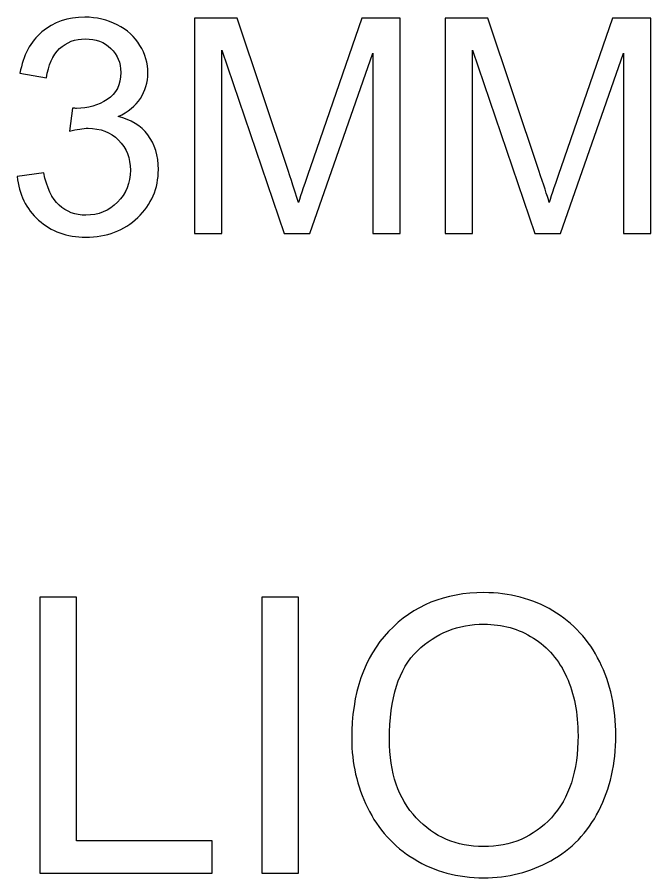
# Model space of a CAD drawing. Header units: millimetres. Extents: x -1282 to 711, y -1253 to 1504.
# Drawn here: x -788.4 to -650.3, y 980.6 to 1168.3 of the extents above; entities that cross this region are included whole.
import ezdxf

# ---------------------------------------------------------------- set-up
doc = ezdxf.new("R2010")
doc.units = ezdxf.units.MM
doc.header["$MEASUREMENT"] = 0
doc.layers.add('Livello 1', color=7, linetype='Continuous')

msp = doc.modelspace()

# ---------------------------------------------------------------- linework, layer by layer
at = {"layer": 'Livello 1', "color": 177}
for points, knots in [([(-788.4145, 1133.6193), (-788.4145, 1133.6193), (-782.6403, 1134.4067), (-782.6403, 1134.4067), (-782.6403, 1134.4067), (-781.9732, 1131.1259), (-780.8578, 1128.7638), (-779.2721, 1127.3202), (-779.2721, 1127.3202), (-777.6864, 1125.8767), (-775.7398, 1125.1549), (-773.4323, 1125.1549), (-773.4323, 1125.1549), (-770.6983, 1125.1549), (-768.3909, 1126.0954), (-766.5318, 1127.9764), (-766.5318, 1127.9764), (-764.6727, 1129.8574), (-763.7431, 1132.1867), (-763.7431, 1134.9644), (-763.7431, 1134.9644), (-763.7431, 1137.6109), (-764.607, 1139.7981), (-766.3458, 1141.526), (-766.3458, 1141.526), (-768.0737, 1143.2429), (-770.2718, 1144.1068), (-772.9511, 1144.1068), (-772.9511, 1144.1068), (-774.0447, 1144.1068), (-775.4008, 1143.8881), (-777.0302, 1143.4616), (-777.0302, 1143.4616), (-777.0302, 1143.4616), (-776.385, 1148.514), (-776.385, 1148.514), (-776.385, 1148.514), (-776.0022, 1148.4702), (-775.6851, 1148.4484), (-775.4554, 1148.4484), (-775.4554, 1148.4484), (-772.9839, 1148.4484), (-770.7749, 1149.0936), (-768.7955, 1150.3731), (-768.7955, 1150.3731), (-766.827, 1151.6526), (-765.8428, 1153.621), (-765.8428, 1156.2785), (-765.8428, 1156.2785), (-765.8428, 1158.3891), (-766.5646, 1160.1388), (-767.9972, 1161.5277), (-767.9972, 1161.5277), (-769.4298, 1162.9165), (-771.2779, 1163.6055), (-773.5417, 1163.6055), (-773.5417, 1163.6055), (-775.7944, 1163.6055), (-777.6645, 1162.8947), (-779.1627, 1161.473), (-779.1627, 1161.473), (-780.6609, 1160.0513), (-781.6233, 1157.9188), (-782.0498, 1155.0755), (-782.0498, 1155.0755), (-782.0498, 1155.0755), (-787.8239, 1156.1254), (-787.8239, 1156.1254), (-787.8239, 1156.1254), (-787.1131, 1159.9967), (-785.5164, 1163.004), (-783.0121, 1165.1365), (-783.0121, 1165.1365), (-780.5187, 1167.269), (-777.402, 1168.3298), (-773.6838, 1168.3298), (-773.6838, 1168.3298), (-771.1248, 1168.3298), (-768.7627, 1167.783), (-766.6083, 1166.6785), (-766.6083, 1166.6785), (-764.443, 1165.5849), (-762.7917, 1164.0867), (-761.6543, 1162.1948), (-761.6543, 1162.1948), (-760.5061, 1160.2919), (-759.9374, 1158.2797), (-759.9374, 1156.1472), (-759.9374, 1156.1472), (-759.9374, 1154.1241), (-760.4842, 1152.2869), (-761.5669, 1150.6246), (-761.5669, 1150.6246), (-762.6605, 1148.9624), (-764.279, 1147.6391), (-766.4115, 1146.6549), (-766.4115, 1146.6549), (-763.6337, 1146.0206), (-761.4794, 1144.6864), (-759.9374, 1142.6633), (-759.9374, 1142.6633), (-758.4064, 1140.6511), (-757.6409, 1138.114), (-757.6409, 1135.0847), (-757.6409, 1135.0847), (-757.6409, 1130.9838), (-759.1391, 1127.4952), (-762.1246, 1124.6409), (-762.1246, 1124.6409), (-765.121, 1121.7867), (-768.9048, 1120.365), (-773.476, 1120.365), (-773.476, 1120.365), (-777.5989, 1120.365), (-781.0218, 1121.6008), (-783.7448, 1124.0613), (-783.7448, 1124.0613), (-786.4788, 1126.5219), (-788.0317, 1129.7043), (-788.4145, 1133.6193)], [0, 0, 0, 0, 0.032258065, 0.032258065, 0.032258065, 0.032258065, 0.064516129, 0.064516129, 0.064516129, 0.064516129, 0.096774194, 0.096774194, 0.096774194, 0.096774194, 0.129032258, 0.129032258, 0.129032258, 0.129032258, 0.161290323, 0.161290323, 0.161290323, 0.161290323, 0.193548387, 0.193548387, 0.193548387, 0.193548387, 0.225806452, 0.225806452, 0.225806452, 0.225806452, 0.258064516, 0.258064516, 0.258064516, 0.258064516, 0.290322581, 0.290322581, 0.290322581, 0.290322581, 0.322580645, 0.322580645, 0.322580645, 0.322580645, 0.35483871, 0.35483871, 0.35483871, 0.35483871, 0.387096774, 0.387096774, 0.387096774, 0.387096774, 0.419354839, 0.419354839, 0.419354839, 0.419354839, 0.451612903, 0.451612903, 0.451612903, 0.451612903, 0.483870968, 0.483870968, 0.483870968, 0.483870968, 0.516129032, 0.516129032, 0.516129032, 0.516129032, 0.548387097, 0.548387097, 0.548387097, 0.548387097, 0.580645161, 0.580645161, 0.580645161, 0.580645161, 0.612903226, 0.612903226, 0.612903226, 0.612903226, 0.64516129, 0.64516129, 0.64516129, 0.64516129, 0.677419355, 0.677419355, 0.677419355, 0.677419355, 0.709677419, 0.709677419, 0.709677419, 0.709677419, 0.741935484, 0.741935484, 0.741935484, 0.741935484, 0.774193548, 0.774193548, 0.774193548, 0.774193548, 0.806451613, 0.806451613, 0.806451613, 0.806451613, 0.838709677, 0.838709677, 0.838709677, 0.838709677, 0.870967742, 0.870967742, 0.870967742, 0.870967742, 0.903225806, 0.903225806, 0.903225806, 0.903225806, 0.935483871, 0.935483871, 0.935483871, 0.935483871, 1, 1, 1, 1]), ([(-749.7562, 1121.1524), (-749.7562, 1121.1524), (-749.7562, 1168.133), (-749.7562, 1168.133), (-749.7562, 1168.133), (-749.7562, 1168.133), (-740.4388, 1168.133), (-740.4388, 1168.133), (-740.4388, 1168.133), (-740.4388, 1168.133), (-729.3279, 1134.8769), (-729.3279, 1134.8769), (-729.3279, 1134.8769), (-728.2999, 1131.7821), (-727.5563, 1129.4637), (-727.0861, 1127.9217), (-727.0861, 1127.9217), (-726.5502, 1129.6277), (-725.7081, 1132.143), (-724.5708, 1135.4565), (-724.5708, 1135.4565), (-724.5708, 1135.4565), (-713.2631, 1168.133), (-713.2631, 1168.133), (-713.2631, 1168.133), (-713.2631, 1168.133), (-704.9409, 1168.133), (-704.9409, 1168.133), (-704.9409, 1168.133), (-704.9409, 1168.133), (-704.9409, 1121.1524), (-704.9409, 1121.1524), (-704.9409, 1121.1524), (-704.9409, 1121.1524), (-710.9119, 1121.1524), (-710.9119, 1121.1524), (-710.9119, 1121.1524), (-710.9119, 1121.1524), (-710.9119, 1160.456), (-710.9119, 1160.456), (-710.9119, 1160.456), (-710.9119, 1160.456), (-724.6255, 1121.1524), (-724.6255, 1121.1524), (-724.6255, 1121.1524), (-724.6255, 1121.1524), (-730.2247, 1121.1524), (-730.2247, 1121.1524), (-730.2247, 1121.1524), (-730.2247, 1121.1524), (-743.7852, 1161.1777), (-743.7852, 1161.1777), (-743.7852, 1161.1777), (-743.7852, 1161.1777), (-743.7852, 1121.1524), (-743.7852, 1121.1524), (-743.7852, 1121.1524), (-743.7852, 1121.1524), (-749.7562, 1121.1524), (-749.7562, 1121.1524)], [0, 0, 0, 0, 0.0625, 0.0625, 0.0625, 0.0625, 0.125, 0.125, 0.125, 0.125, 0.1875, 0.1875, 0.1875, 0.1875, 0.25, 0.25, 0.25, 0.25, 0.3125, 0.3125, 0.3125, 0.3125, 0.375, 0.375, 0.375, 0.375, 0.4375, 0.4375, 0.4375, 0.4375, 0.5, 0.5, 0.5, 0.5, 0.5625, 0.5625, 0.5625, 0.5625, 0.625, 0.625, 0.625, 0.625, 0.6875, 0.6875, 0.6875, 0.6875, 0.75, 0.75, 0.75, 0.75, 0.8125, 0.8125, 0.8125, 0.8125, 0.875, 0.875, 0.875, 0.875, 1, 1, 1, 1]), ([(-695.0987, 1121.1524), (-695.0987, 1121.1524), (-695.0987, 1168.133), (-695.0987, 1168.133), (-695.0987, 1168.133), (-695.0987, 1168.133), (-685.7813, 1168.133), (-685.7813, 1168.133), (-685.7813, 1168.133), (-685.7813, 1168.133), (-674.6704, 1134.8769), (-674.6704, 1134.8769), (-674.6704, 1134.8769), (-673.6424, 1131.7821), (-672.8988, 1129.4637), (-672.4286, 1127.9217), (-672.4286, 1127.9217), (-671.8927, 1129.6277), (-671.0506, 1132.143), (-669.9133, 1135.4565), (-669.9133, 1135.4565), (-669.9133, 1135.4565), (-658.6056, 1168.133), (-658.6056, 1168.133), (-658.6056, 1168.133), (-658.6056, 1168.133), (-650.2834, 1168.133), (-650.2834, 1168.133), (-650.2834, 1168.133), (-650.2834, 1168.133), (-650.2834, 1121.1524), (-650.2834, 1121.1524), (-650.2834, 1121.1524), (-650.2834, 1121.1524), (-656.2544, 1121.1524), (-656.2544, 1121.1524), (-656.2544, 1121.1524), (-656.2544, 1121.1524), (-656.2544, 1160.456), (-656.2544, 1160.456), (-656.2544, 1160.456), (-656.2544, 1160.456), (-669.968, 1121.1524), (-669.968, 1121.1524), (-669.968, 1121.1524), (-669.968, 1121.1524), (-675.5672, 1121.1524), (-675.5672, 1121.1524), (-675.5672, 1121.1524), (-675.5672, 1121.1524), (-689.1277, 1161.1777), (-689.1277, 1161.1777), (-689.1277, 1161.1777), (-689.1277, 1161.1777), (-689.1277, 1121.1524), (-689.1277, 1121.1524), (-689.1277, 1121.1524), (-689.1277, 1121.1524), (-695.0987, 1121.1524), (-695.0987, 1121.1524)], [0, 0, 0, 0, 0.0625, 0.0625, 0.0625, 0.0625, 0.125, 0.125, 0.125, 0.125, 0.1875, 0.1875, 0.1875, 0.1875, 0.25, 0.25, 0.25, 0.25, 0.3125, 0.3125, 0.3125, 0.3125, 0.375, 0.375, 0.375, 0.375, 0.4375, 0.4375, 0.4375, 0.4375, 0.5, 0.5, 0.5, 0.5, 0.5625, 0.5625, 0.5625, 0.5625, 0.625, 0.625, 0.625, 0.625, 0.6875, 0.6875, 0.6875, 0.6875, 0.75, 0.75, 0.75, 0.75, 0.8125, 0.8125, 0.8125, 0.8125, 0.875, 0.875, 0.875, 0.875, 1, 1, 1, 1])]:
    msp.add_open_spline(points, degree=3, knots=knots, dxfattribs=at)
at = {"layer": 'Livello 1', "color": 177, "lineweight": 9}
for points, knots in [([(-788.4145, 1133.6193), (-788.4145, 1133.6193), (-782.6403, 1134.4067), (-782.6403, 1134.4067), (-782.6403, 1134.4067), (-781.9732, 1131.1259), (-780.8578, 1128.7638), (-779.2721, 1127.3202), (-779.2721, 1127.3202), (-777.6864, 1125.8767), (-775.7398, 1125.1549), (-773.4323, 1125.1549), (-773.4323, 1125.1549), (-770.6983, 1125.1549), (-768.3909, 1126.0954), (-766.5318, 1127.9764), (-766.5318, 1127.9764), (-764.6727, 1129.8574), (-763.7431, 1132.1867), (-763.7431, 1134.9644), (-763.7431, 1134.9644), (-763.7431, 1137.6109), (-764.607, 1139.7981), (-766.3458, 1141.526), (-766.3458, 1141.526), (-768.0737, 1143.2429), (-770.2718, 1144.1068), (-772.9511, 1144.1068), (-772.9511, 1144.1068), (-774.0447, 1144.1068), (-775.4008, 1143.8881), (-777.0302, 1143.4616), (-777.0302, 1143.4616), (-777.0302, 1143.4616), (-776.385, 1148.514), (-776.385, 1148.514), (-776.385, 1148.514), (-776.0022, 1148.4702), (-775.6851, 1148.4484), (-775.4554, 1148.4484), (-775.4554, 1148.4484), (-772.9839, 1148.4484), (-770.7749, 1149.0936), (-768.7955, 1150.3731), (-768.7955, 1150.3731), (-766.827, 1151.6526), (-765.8428, 1153.621), (-765.8428, 1156.2785), (-765.8428, 1156.2785), (-765.8428, 1158.3891), (-766.5646, 1160.1388), (-767.9972, 1161.5277), (-767.9972, 1161.5277), (-769.4298, 1162.9165), (-771.2779, 1163.6055), (-773.5417, 1163.6055), (-773.5417, 1163.6055), (-775.7944, 1163.6055), (-777.6645, 1162.8947), (-779.1627, 1161.473), (-779.1627, 1161.473), (-780.6609, 1160.0513), (-781.6233, 1157.9188), (-782.0498, 1155.0755), (-782.0498, 1155.0755), (-782.0498, 1155.0755), (-787.8239, 1156.1254), (-787.8239, 1156.1254), (-787.8239, 1156.1254), (-787.1131, 1159.9967), (-785.5164, 1163.004), (-783.0121, 1165.1365), (-783.0121, 1165.1365), (-780.5187, 1167.269), (-777.402, 1168.3298), (-773.6838, 1168.3298), (-773.6838, 1168.3298), (-771.1248, 1168.3298), (-768.7627, 1167.783), (-766.6083, 1166.6785), (-766.6083, 1166.6785), (-764.443, 1165.5849), (-762.7917, 1164.0867), (-761.6543, 1162.1948), (-761.6543, 1162.1948), (-760.5061, 1160.2919), (-759.9374, 1158.2797), (-759.9374, 1156.1472), (-759.9374, 1156.1472), (-759.9374, 1154.1241), (-760.4842, 1152.2869), (-761.5669, 1150.6246), (-761.5669, 1150.6246), (-762.6605, 1148.9624), (-764.279, 1147.6391), (-766.4115, 1146.6549), (-766.4115, 1146.6549), (-763.6337, 1146.0206), (-761.4794, 1144.6864), (-759.9374, 1142.6633), (-759.9374, 1142.6633), (-758.4064, 1140.6511), (-757.6409, 1138.114), (-757.6409, 1135.0847), (-757.6409, 1135.0847), (-757.6409, 1130.9838), (-759.1391, 1127.4952), (-762.1246, 1124.6409), (-762.1246, 1124.6409), (-765.121, 1121.7867), (-768.9048, 1120.365), (-773.476, 1120.365), (-773.476, 1120.365), (-777.5989, 1120.365), (-781.0218, 1121.6008), (-783.7448, 1124.0613), (-783.7448, 1124.0613), (-786.4788, 1126.5219), (-788.0317, 1129.7043), (-788.4145, 1133.6193)], [0, 0, 0, 0, 0.032258065, 0.032258065, 0.032258065, 0.032258065, 0.064516129, 0.064516129, 0.064516129, 0.064516129, 0.096774194, 0.096774194, 0.096774194, 0.096774194, 0.129032258, 0.129032258, 0.129032258, 0.129032258, 0.161290323, 0.161290323, 0.161290323, 0.161290323, 0.193548387, 0.193548387, 0.193548387, 0.193548387, 0.225806452, 0.225806452, 0.225806452, 0.225806452, 0.258064516, 0.258064516, 0.258064516, 0.258064516, 0.290322581, 0.290322581, 0.290322581, 0.290322581, 0.322580645, 0.322580645, 0.322580645, 0.322580645, 0.35483871, 0.35483871, 0.35483871, 0.35483871, 0.387096774, 0.387096774, 0.387096774, 0.387096774, 0.419354839, 0.419354839, 0.419354839, 0.419354839, 0.451612903, 0.451612903, 0.451612903, 0.451612903, 0.483870968, 0.483870968, 0.483870968, 0.483870968, 0.516129032, 0.516129032, 0.516129032, 0.516129032, 0.548387097, 0.548387097, 0.548387097, 0.548387097, 0.580645161, 0.580645161, 0.580645161, 0.580645161, 0.612903226, 0.612903226, 0.612903226, 0.612903226, 0.64516129, 0.64516129, 0.64516129, 0.64516129, 0.677419355, 0.677419355, 0.677419355, 0.677419355, 0.709677419, 0.709677419, 0.709677419, 0.709677419, 0.741935484, 0.741935484, 0.741935484, 0.741935484, 0.774193548, 0.774193548, 0.774193548, 0.774193548, 0.806451613, 0.806451613, 0.806451613, 0.806451613, 0.838709677, 0.838709677, 0.838709677, 0.838709677, 0.870967742, 0.870967742, 0.870967742, 0.870967742, 0.903225806, 0.903225806, 0.903225806, 0.903225806, 0.935483871, 0.935483871, 0.935483871, 0.935483871, 1, 1, 1, 1]), ([(-749.7562, 1121.1524), (-749.7562, 1121.1524), (-749.7562, 1168.133), (-749.7562, 1168.133), (-749.7562, 1168.133), (-749.7562, 1168.133), (-740.4388, 1168.133), (-740.4388, 1168.133), (-740.4388, 1168.133), (-740.4388, 1168.133), (-729.3279, 1134.8769), (-729.3279, 1134.8769), (-729.3279, 1134.8769), (-728.2999, 1131.7821), (-727.5563, 1129.4637), (-727.0861, 1127.9217), (-727.0861, 1127.9217), (-726.5502, 1129.6277), (-725.7081, 1132.143), (-724.5708, 1135.4565), (-724.5708, 1135.4565), (-724.5708, 1135.4565), (-713.2631, 1168.133), (-713.2631, 1168.133), (-713.2631, 1168.133), (-713.2631, 1168.133), (-704.9409, 1168.133), (-704.9409, 1168.133), (-704.9409, 1168.133), (-704.9409, 1168.133), (-704.9409, 1121.1524), (-704.9409, 1121.1524), (-704.9409, 1121.1524), (-704.9409, 1121.1524), (-710.9119, 1121.1524), (-710.9119, 1121.1524), (-710.9119, 1121.1524), (-710.9119, 1121.1524), (-710.9119, 1160.456), (-710.9119, 1160.456), (-710.9119, 1160.456), (-710.9119, 1160.456), (-724.6255, 1121.1524), (-724.6255, 1121.1524), (-724.6255, 1121.1524), (-724.6255, 1121.1524), (-730.2247, 1121.1524), (-730.2247, 1121.1524), (-730.2247, 1121.1524), (-730.2247, 1121.1524), (-743.7852, 1161.1777), (-743.7852, 1161.1777), (-743.7852, 1161.1777), (-743.7852, 1161.1777), (-743.7852, 1121.1524), (-743.7852, 1121.1524), (-743.7852, 1121.1524), (-743.7852, 1121.1524), (-749.7562, 1121.1524), (-749.7562, 1121.1524)], [0, 0, 0, 0, 0.0625, 0.0625, 0.0625, 0.0625, 0.125, 0.125, 0.125, 0.125, 0.1875, 0.1875, 0.1875, 0.1875, 0.25, 0.25, 0.25, 0.25, 0.3125, 0.3125, 0.3125, 0.3125, 0.375, 0.375, 0.375, 0.375, 0.4375, 0.4375, 0.4375, 0.4375, 0.5, 0.5, 0.5, 0.5, 0.5625, 0.5625, 0.5625, 0.5625, 0.625, 0.625, 0.625, 0.625, 0.6875, 0.6875, 0.6875, 0.6875, 0.75, 0.75, 0.75, 0.75, 0.8125, 0.8125, 0.8125, 0.8125, 0.875, 0.875, 0.875, 0.875, 1, 1, 1, 1]), ([(-695.0987, 1121.1524), (-695.0987, 1121.1524), (-695.0987, 1168.133), (-695.0987, 1168.133), (-695.0987, 1168.133), (-695.0987, 1168.133), (-685.7813, 1168.133), (-685.7813, 1168.133), (-685.7813, 1168.133), (-685.7813, 1168.133), (-674.6704, 1134.8769), (-674.6704, 1134.8769), (-674.6704, 1134.8769), (-673.6424, 1131.7821), (-672.8988, 1129.4637), (-672.4286, 1127.9217), (-672.4286, 1127.9217), (-671.8927, 1129.6277), (-671.0506, 1132.143), (-669.9133, 1135.4565), (-669.9133, 1135.4565), (-669.9133, 1135.4565), (-658.6056, 1168.133), (-658.6056, 1168.133), (-658.6056, 1168.133), (-658.6056, 1168.133), (-650.2834, 1168.133), (-650.2834, 1168.133), (-650.2834, 1168.133), (-650.2834, 1168.133), (-650.2834, 1121.1524), (-650.2834, 1121.1524), (-650.2834, 1121.1524), (-650.2834, 1121.1524), (-656.2544, 1121.1524), (-656.2544, 1121.1524), (-656.2544, 1121.1524), (-656.2544, 1121.1524), (-656.2544, 1160.456), (-656.2544, 1160.456), (-656.2544, 1160.456), (-656.2544, 1160.456), (-669.968, 1121.1524), (-669.968, 1121.1524), (-669.968, 1121.1524), (-669.968, 1121.1524), (-675.5672, 1121.1524), (-675.5672, 1121.1524), (-675.5672, 1121.1524), (-675.5672, 1121.1524), (-689.1277, 1161.1777), (-689.1277, 1161.1777), (-689.1277, 1161.1777), (-689.1277, 1161.1777), (-689.1277, 1121.1524), (-689.1277, 1121.1524), (-689.1277, 1121.1524), (-689.1277, 1121.1524), (-695.0987, 1121.1524), (-695.0987, 1121.1524)], [0, 0, 0, 0, 0.0625, 0.0625, 0.0625, 0.0625, 0.125, 0.125, 0.125, 0.125, 0.1875, 0.1875, 0.1875, 0.1875, 0.25, 0.25, 0.25, 0.25, 0.3125, 0.3125, 0.3125, 0.3125, 0.375, 0.375, 0.375, 0.375, 0.4375, 0.4375, 0.4375, 0.4375, 0.5, 0.5, 0.5, 0.5, 0.5625, 0.5625, 0.5625, 0.5625, 0.625, 0.625, 0.625, 0.625, 0.6875, 0.6875, 0.6875, 0.6875, 0.75, 0.75, 0.75, 0.75, 0.8125, 0.8125, 0.8125, 0.8125, 0.875, 0.875, 0.875, 0.875, 1, 1, 1, 1])]:
    msp.add_open_spline(points, degree=3, knots=knots, dxfattribs=at)
at = {"layer": 'Livello 1', "color": 242}
for points, knots in [([(-783.4933, 981.6342), (-783.4933, 981.6342), (-783.4933, 1041.8195), (-783.4933, 1041.8195), (-783.4933, 1041.8195), (-783.4933, 1041.8195), (-775.5078, 1041.8195), (-775.5078, 1041.8195), (-775.5078, 1041.8195), (-775.5078, 1041.8195), (-775.5078, 988.695), (-775.5078, 988.695), (-775.5078, 988.695), (-775.5078, 988.695), (-745.9195, 988.695), (-745.9195, 988.695), (-745.9195, 988.695), (-745.9195, 988.695), (-745.9195, 981.6342), (-745.9195, 981.6342), (-745.9195, 981.6342), (-745.9195, 981.6342), (-783.4933, 981.6342), (-783.4933, 981.6342)], [0, 0, 0, 0, 0.142857143, 0.142857143, 0.142857143, 0.142857143, 0.285714286, 0.285714286, 0.285714286, 0.285714286, 0.428571429, 0.428571429, 0.428571429, 0.428571429, 0.571428571, 0.571428571, 0.571428571, 0.571428571, 0.714285714, 0.714285714, 0.714285714, 0.714285714, 1, 1, 1, 1]), ([(-735.062, 981.6342), (-735.062, 981.6342), (-735.062, 1041.8195), (-735.062, 1041.8195), (-735.062, 1041.8195), (-735.062, 1041.8195), (-727.0766, 1041.8195), (-727.0766, 1041.8195), (-727.0766, 1041.8195), (-727.0766, 1041.8195), (-727.0766, 981.6342), (-727.0766, 981.6342), (-727.0766, 981.6342), (-727.0766, 981.6342), (-735.062, 981.6342), (-735.062, 981.6342)], [0, 0, 0, 0, 0.2, 0.2, 0.2, 0.2, 0.4, 0.4, 0.4, 0.4, 0.6, 0.6, 0.6, 0.6, 1, 1, 1, 1]), ([(-715.4906, 1010.9283), (-715.4906, 1020.9032), (-712.8008, 1028.7205), (-707.4351, 1034.3664), (-707.4351, 1034.3664), (-702.0694, 1040.0123), (-695.1487, 1042.8282), (-686.6588, 1042.8282), (-686.6588, 1042.8282), (-681.097, 1042.8282), (-676.0956, 1041.4973), (-671.6265, 1038.8495), (-671.6265, 1038.8495), (-667.1715, 1036.2017), (-663.7671, 1032.5031), (-661.4275, 1027.7539), (-661.4275, 1027.7539), (-659.0879, 1023.0186), (-657.9111, 1017.6389), (-657.9111, 1011.6288), (-657.9111, 1011.6288), (-657.9111, 1005.5346), (-659.144, 1000.0709), (-661.6096, 995.2656), (-661.6096, 995.2656), (-664.0753, 990.4462), (-667.5637, 986.8037), (-672.0748, 984.3381), (-672.0748, 984.3381), (-676.5999, 981.8584), (-681.4753, 980.6255), (-686.7009, 980.6255), (-686.7009, 980.6255), (-692.3748, 980.6255), (-697.4322, 981.9985), (-701.9013, 984.7303), (-701.9013, 984.7303), (-706.3564, 987.4622), (-709.7467, 991.1888), (-712.0443, 995.924), (-712.0443, 995.924), (-714.3418, 1000.6452), (-715.4906, 1005.6467), (-715.4906, 1010.9283)], [0, 0, 0, 0, 0.083333333, 0.083333333, 0.083333333, 0.083333333, 0.166666667, 0.166666667, 0.166666667, 0.166666667, 0.25, 0.25, 0.25, 0.25, 0.333333333, 0.333333333, 0.333333333, 0.333333333, 0.416666667, 0.416666667, 0.416666667, 0.416666667, 0.5, 0.5, 0.5, 0.5, 0.583333333, 0.583333333, 0.583333333, 0.583333333, 0.666666667, 0.666666667, 0.666666667, 0.666666667, 0.75, 0.75, 0.75, 0.75, 0.833333333, 0.833333333, 0.833333333, 0.833333333, 1, 1, 1, 1]), ([(-707.253, 1010.7882), (-707.253, 1003.5452), (-705.3056, 997.8433), (-701.411, 993.6825), (-701.411, 993.6825), (-697.5163, 989.5216), (-692.6269, 987.4342), (-686.7429, 987.4342), (-686.7429, 987.4342), (-680.7468, 987.4342), (-675.8294, 989.5356), (-671.9487, 993.7385), (-671.9487, 993.7385), (-668.0821, 997.9414), (-666.1488, 1003.9095), (-666.1488, 1011.6428), (-666.1488, 1011.6428), (-666.1488, 1016.5322), (-666.9753, 1020.8051), (-668.6285, 1024.4476), (-668.6285, 1024.4476), (-670.2816, 1028.0901), (-672.7053, 1030.92), (-675.8854, 1032.9234), (-675.8854, 1032.9234), (-679.0796, 1034.9268), (-682.6521, 1035.9355), (-686.6168, 1035.9355), (-686.6168, 1035.9355), (-692.2487, 1035.9355), (-697.096, 1034.0021), (-701.1588, 1030.1355), (-701.1588, 1030.1355), (-705.2216, 1026.2688), (-707.253, 1019.8244), (-707.253, 1010.7882)], [0, 0, 0, 0, 0.1, 0.1, 0.1, 0.1, 0.2, 0.2, 0.2, 0.2, 0.3, 0.3, 0.3, 0.3, 0.4, 0.4, 0.4, 0.4, 0.5, 0.5, 0.5, 0.5, 0.6, 0.6, 0.6, 0.6, 0.7, 0.7, 0.7, 0.7, 0.8, 0.8, 0.8, 0.8, 1, 1, 1, 1])]:
    msp.add_open_spline(points, degree=3, knots=knots, dxfattribs=at)
at = {"layer": 'Livello 1', "color": 242, "lineweight": 9}
for points, knots in [([(-783.4933, 981.6342), (-783.4933, 981.6342), (-783.4933, 1041.8195), (-783.4933, 1041.8195), (-783.4933, 1041.8195), (-783.4933, 1041.8195), (-775.5078, 1041.8195), (-775.5078, 1041.8195), (-775.5078, 1041.8195), (-775.5078, 1041.8195), (-775.5078, 988.695), (-775.5078, 988.695), (-775.5078, 988.695), (-775.5078, 988.695), (-745.9195, 988.695), (-745.9195, 988.695), (-745.9195, 988.695), (-745.9195, 988.695), (-745.9195, 981.6342), (-745.9195, 981.6342), (-745.9195, 981.6342), (-745.9195, 981.6342), (-783.4933, 981.6342), (-783.4933, 981.6342)], [0, 0, 0, 0, 0.142857143, 0.142857143, 0.142857143, 0.142857143, 0.285714286, 0.285714286, 0.285714286, 0.285714286, 0.428571429, 0.428571429, 0.428571429, 0.428571429, 0.571428571, 0.571428571, 0.571428571, 0.571428571, 0.714285714, 0.714285714, 0.714285714, 0.714285714, 1, 1, 1, 1]), ([(-735.062, 981.6342), (-735.062, 981.6342), (-735.062, 1041.8195), (-735.062, 1041.8195), (-735.062, 1041.8195), (-735.062, 1041.8195), (-727.0766, 1041.8195), (-727.0766, 1041.8195), (-727.0766, 1041.8195), (-727.0766, 1041.8195), (-727.0766, 981.6342), (-727.0766, 981.6342), (-727.0766, 981.6342), (-727.0766, 981.6342), (-735.062, 981.6342), (-735.062, 981.6342)], [0, 0, 0, 0, 0.2, 0.2, 0.2, 0.2, 0.4, 0.4, 0.4, 0.4, 0.6, 0.6, 0.6, 0.6, 1, 1, 1, 1]), ([(-715.4906, 1010.9283), (-715.4906, 1020.9032), (-712.8008, 1028.7205), (-707.4351, 1034.3664), (-707.4351, 1034.3664), (-702.0694, 1040.0123), (-695.1487, 1042.8282), (-686.6588, 1042.8282), (-686.6588, 1042.8282), (-681.097, 1042.8282), (-676.0956, 1041.4973), (-671.6265, 1038.8495), (-671.6265, 1038.8495), (-667.1715, 1036.2017), (-663.7671, 1032.5031), (-661.4275, 1027.7539), (-661.4275, 1027.7539), (-659.0879, 1023.0186), (-657.9111, 1017.6389), (-657.9111, 1011.6288), (-657.9111, 1011.6288), (-657.9111, 1005.5346), (-659.144, 1000.0709), (-661.6096, 995.2656), (-661.6096, 995.2656), (-664.0753, 990.4462), (-667.5637, 986.8037), (-672.0748, 984.3381), (-672.0748, 984.3381), (-676.5999, 981.8584), (-681.4753, 980.6255), (-686.7009, 980.6255), (-686.7009, 980.6255), (-692.3748, 980.6255), (-697.4322, 981.9985), (-701.9013, 984.7303), (-701.9013, 984.7303), (-706.3564, 987.4622), (-709.7467, 991.1888), (-712.0443, 995.924), (-712.0443, 995.924), (-714.3418, 1000.6452), (-715.4906, 1005.6467), (-715.4906, 1010.9283)], [0, 0, 0, 0, 0.083333333, 0.083333333, 0.083333333, 0.083333333, 0.166666667, 0.166666667, 0.166666667, 0.166666667, 0.25, 0.25, 0.25, 0.25, 0.333333333, 0.333333333, 0.333333333, 0.333333333, 0.416666667, 0.416666667, 0.416666667, 0.416666667, 0.5, 0.5, 0.5, 0.5, 0.583333333, 0.583333333, 0.583333333, 0.583333333, 0.666666667, 0.666666667, 0.666666667, 0.666666667, 0.75, 0.75, 0.75, 0.75, 0.833333333, 0.833333333, 0.833333333, 0.833333333, 1, 1, 1, 1]), ([(-707.253, 1010.7882), (-707.253, 1003.5452), (-705.3056, 997.8433), (-701.411, 993.6825), (-701.411, 993.6825), (-697.5163, 989.5216), (-692.6269, 987.4342), (-686.7429, 987.4342), (-686.7429, 987.4342), (-680.7468, 987.4342), (-675.8294, 989.5356), (-671.9487, 993.7385), (-671.9487, 993.7385), (-668.0821, 997.9414), (-666.1488, 1003.9095), (-666.1488, 1011.6428), (-666.1488, 1011.6428), (-666.1488, 1016.5322), (-666.9753, 1020.8051), (-668.6285, 1024.4476), (-668.6285, 1024.4476), (-670.2816, 1028.0901), (-672.7053, 1030.92), (-675.8854, 1032.9234), (-675.8854, 1032.9234), (-679.0796, 1034.9268), (-682.6521, 1035.9355), (-686.6168, 1035.9355), (-686.6168, 1035.9355), (-692.2487, 1035.9355), (-697.096, 1034.0021), (-701.1588, 1030.1355), (-701.1588, 1030.1355), (-705.2216, 1026.2688), (-707.253, 1019.8244), (-707.253, 1010.7882)], [0, 0, 0, 0, 0.1, 0.1, 0.1, 0.1, 0.2, 0.2, 0.2, 0.2, 0.3, 0.3, 0.3, 0.3, 0.4, 0.4, 0.4, 0.4, 0.5, 0.5, 0.5, 0.5, 0.6, 0.6, 0.6, 0.6, 0.7, 0.7, 0.7, 0.7, 0.8, 0.8, 0.8, 0.8, 1, 1, 1, 1])]:
    msp.add_open_spline(points, degree=3, knots=knots, dxfattribs=at)

doc.saveas('drawing.dxf')
